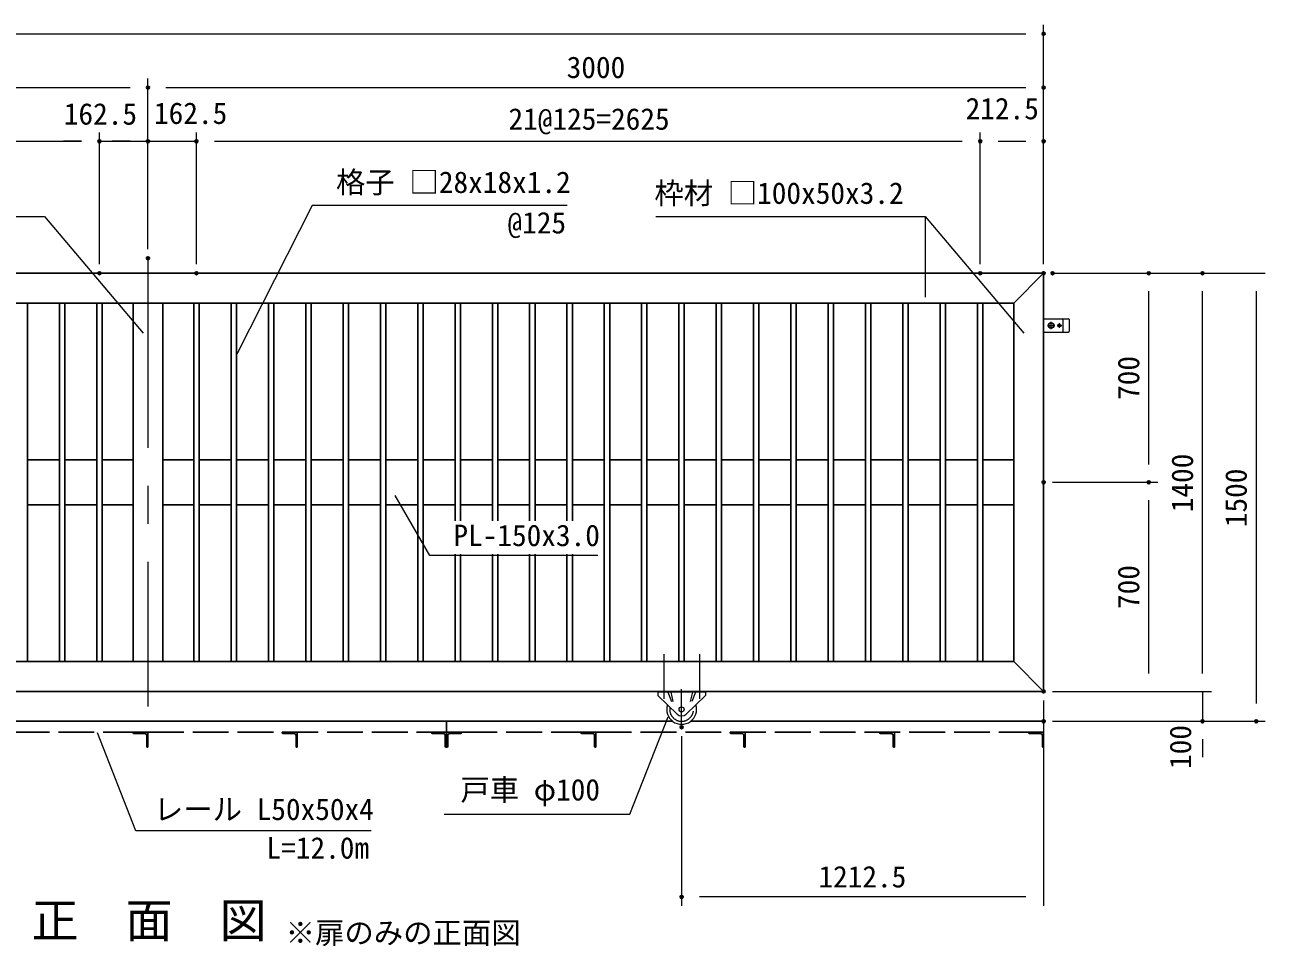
# Model space of a CAD drawing. Units: millimetres, scale not verified. Extents: x -6300 to 6300, y -4455 to 4455.
# Drawn here: x -2708 to 1446, y -1751 to 1333 of the extents above; entities that cross this region are included whole.
import ezdxf
from ezdxf.enums import TextEntityAlignment as Align

# ---------------------------------------------------------------- set-up
doc = ezdxf.new("R2010")
doc.units = ezdxf.units.MM
doc.header["$LTSCALE"] = 20
doc.header["$PDMODE"] = 32
doc.header["$PDSIZE"] = 10
for name, pattern in [('DASHED', [7.5, 6, -1.5]), ('USER1', [50.8, 31.75, -6.35, 6.35, -6.35]), ('USER2', [9.525, 6.35, -3.175])]:
    doc.linetypes.add(name, pattern=pattern)
for name, color, linetype, lineweight in [('0-0_D-TTL-TXT', 7, 'Continuous', 25), ('0-1_D-STR1', 1, 'Continuous', 25), ('0-2_D-STR4', 7, 'Continuous', 25), ('0-3_D-BMK', 2, 'USER1', 13), ('0-4_D-STR3', 3, 'Continuous', 13), ('0-5_D-STR5', 4, 'Continuous', 25), ('0-8_D-STR-DIM', 7, 'Continuous', 13), ('0-B_D-STR-TXT', 7, 'Continuous', 13)]:
    doc.layers.add(name, color=color, linetype=linetype, lineweight=lineweight)
doc.layers.add('0-A_Defpoints', color=8, linetype='Continuous')
doc.styles.add('ＭＳ ゴシック', font='')
doc.styles.get('ＭＳ ゴシック').set_extended_font_data('MS Gothic')

msp = doc.modelspace()

# ---------------------------------------------------------------- linework, layer by layer
at = {"layer": '0-1_D-STR1'}
for p, q in [((604.29, 401.98), (704.29, 501.98)), ((-2699.21, 401.98), (-2699.21, -798.02)), ((-2592.21, 401.98), (-2592.21, -798.02)), ((-2574.21, 401.98), (-2574.21, -798.02)), ((-2467.21, 401.98), (-2467.21, -798.02)), ((-2449.21, 401.98), (-2449.21, -798.02)), ((-2345.71, 401.98), (-2345.71, -798.02)), ((-2245.71, 401.98), (-2245.71, -798.02)), ((-2142.21, 401.98), (-2142.21, -798.02)), ((-2124.21, 401.98), (-2124.21, -798.02)), ((-2017.21, 401.98), (-2017.21, -798.02)), ((-1999.21, 401.98), (-1999.21, -798.02)), ((-1892.21, 401.98), (-1892.21, -798.02)), ((-1874.21, 401.98), (-1874.21, -798.02)), ((-1767.21, 401.98), (-1767.21, -798.02)), ((-1749.21, 401.98), (-1749.21, -798.02)), ((-1642.21, 401.98), (-1642.21, -798.02)), ((-1624.21, 401.98), (-1624.21, -798.02)), ((-1517.21, 401.98), (-1517.21, -798.02)), ((-1499.21, 401.98), (-1499.21, -798.02)), ((-1392.21, 401.98), (-1392.21, -798.02)), ((-1374.21, 401.98), (-1374.21, -798.02)), ((-1267.21, 401.98), (-1267.21, -326.71)), ((-1249.21, 401.98), (-1249.21, -326.71)), ((-1142.21, 401.98), (-1142.21, -326.71)), ((-1124.21, 401.98), (-1124.21, -326.71)), ((-1017.21, 401.98), (-1017.21, -326.71)), ((-999.21, 401.98), (-999.21, -326.71)), ((-892.21, 401.98), (-892.21, -326.71)), ((-874.21, 401.98), (-874.21, -326.71)), ((-767.21, 401.98), (-767.21, -798.02)), ((-749.21, 401.98), (-749.21, -798.02)), ((-642.21, 401.98), (-642.21, -798.02)), ((-624.21, 401.98), (-624.21, -798.02)), ((-517.21, 401.98), (-517.21, -798.02)), ((-499.21, 401.98), (-499.21, -798.02)), ((-392.21, 401.98), (-392.21, -798.02)), ((-374.21, 401.98), (-374.21, -798.02)), ((-267.21, 401.98), (-267.21, -798.02)), ((-249.21, 401.98), (-249.21, -798.02)), ((-142.21, 401.98), (-142.21, -798.02)), ((-124.21, 401.98), (-124.21, -798.02)), ((-17.21, 401.98), (-17.21, -798.02)), ((0.79, 401.98), (0.79, -798.02)), ((107.79, 401.98), (107.79, -798.02)), ((125.79, 401.98), (125.79, -798.02)), ((232.79, 401.98), (232.79, -798.02)), ((250.79, 401.98), (250.79, -798.02)), ((357.79, 401.98), (357.79, -798.02)), ((375.79, 401.98), (375.79, -798.02)), ((482.79, 401.98), (482.79, -798.02)), ((500.79, 401.98), (500.79, -798.02)), ((-2699.21, -123.02), (-2592.21, -123.02)), ((-2574.21, -123.02), (-2467.21, -123.02)), ((-2449.21, -123.02), (-2345.71, -123.02)), ((-2142.21, -123.02), (-2245.71, -123.02)), ((-2017.21, -123.02), (-2124.21, -123.02)), ((-1892.21, -123.02), (-1999.21, -123.02)), ((-1767.21, -123.02), (-1874.21, -123.02)), ((-1642.21, -123.02), (-1749.21, -123.02)), ((-1517.21, -123.02), (-1624.21, -123.02)), ((-1392.21, -123.02), (-1499.21, -123.02)), ((-1267.21, -123.02), (-1374.21, -123.02)), ((-1142.21, -123.02), (-1249.21, -123.02)), ((-1017.21, -123.02), (-1124.21, -123.02)), ((-892.21, -123.02), (-999.21, -123.02)), ((-767.21, -123.02), (-874.21, -123.02)), ((-642.21, -123.02), (-749.21, -123.02)), ((-517.21, -123.02), (-624.21, -123.02)), ((-392.21, -123.02), (-499.21, -123.02)), ((-267.21, -123.02), (-374.21, -123.02)), ((-142.21, -123.02), (-249.21, -123.02)), ((-17.21, -123.02), (-124.21, -123.02)), ((107.79, -123.02), (0.79, -123.02)), ((232.79, -123.02), (125.79, -123.02)), ((357.79, -123.02), (250.79, -123.02)), ((482.79, -123.02), (375.79, -123.02)), ((604.29, -123.02), (500.79, -123.02)), ((-2699.21, -273.02), (-2592.21, -273.02)), ((-2574.21, -273.02), (-2467.21, -273.02)), ((-2449.21, -273.02), (-2345.71, -273.02)), ((-2142.21, -273.02), (-2245.71, -273.02)), ((-2017.21, -273.02), (-2124.21, -273.02)), ((-1892.21, -273.02), (-1999.21, -273.02)), ((-1767.21, -273.02), (-1874.21, -273.02)), ((-1642.21, -273.02), (-1749.21, -273.02)), ((-1517.21, -273.02), (-1624.21, -273.02)), ((-1392.21, -273.02), (-1499.21, -273.02)), ((-1267.21, -273.02), (-1374.21, -273.02)), ((-1142.21, -273.02), (-1249.21, -273.02)), ((-1017.21, -273.02), (-1124.21, -273.02)), ((-892.21, -273.02), (-999.21, -273.02)), ((-767.21, -273.02), (-874.21, -273.02)), ((-642.21, -273.02), (-749.21, -273.02)), ((-517.21, -273.02), (-624.21, -273.02)), ((-392.21, -273.02), (-499.21, -273.02)), ((-267.21, -273.02), (-374.21, -273.02)), ((-142.21, -273.02), (-249.21, -273.02)), ((-17.21, -273.02), (-124.21, -273.02)), ((107.79, -273.02), (0.79, -273.02)), ((232.79, -273.02), (125.79, -273.02)), ((357.79, -273.02), (250.79, -273.02)), ((482.79, -273.02), (375.79, -273.02)), ((604.29, -273.02), (500.79, -273.02)), ((-1267.21, -438.07), (-1267.21, -798.02)), ((-1249.21, -438.07), (-1249.21, -798.02)), ((-1142.21, -438.07), (-1142.21, -798.02)), ((-1124.21, -438.07), (-1124.21, -798.02)), ((-1017.21, -438.07), (-1017.21, -798.02)), ((-999.21, -438.07), (-999.21, -798.02)), ((-892.21, -438.07), (-892.21, -798.02)), ((-874.21, -438.07), (-874.21, -798.02)), ((604.29, -798.02), (704.29, -898.02))]:
    msp.add_line(p, q, dxfattribs=at)
msp.add_lwpolyline([(-5295.71, 501.98), (704.29, 501.98), (704.29, -898.02), (-5295.71, -898.02)], dxfattribs=at)
msp.add_lwpolyline([(-5195.71, 401.98), (604.29, 401.98), (604.29, -798.02), (-5195.71, -798.02)], close=True, dxfattribs=at)
at = {"layer": '0-2_D-STR4'}
for p, q in [((-538.21, -998.02), (-4053.21, -998.02)), ((704.29, -998.02), (-478.21, -998.02))]:
    msp.add_line(p, q, dxfattribs=at)
at = {"layer": '0-3_D-BMK'}
for p, q in [((-2295.71, 551.98), (-2295.71, -948.02)), ((729.29, 314.48), (729.29, 339.48)), ((729.29, 314.48), (729.29, 339.48)), ((757.29, 319.48), (757.29, 334.48)), ((757.29, 319.48), (757.29, 334.48)), ((716.79, 326.98), (741.79, 326.98)), ((716.79, 326.98), (741.79, 326.98)), ((749.79, 326.98), (764.79, 326.98)), ((749.79, 326.98), (764.79, 326.98)), ((-568.21, -773.02), (-568.21, -923.02)), ((-448.21, -773.02), (-448.21, -923.02)), ((-508.21, -1018.02), (-508.21, -890.02))]:
    msp.add_line(p, q, dxfattribs=at)
at = {"layer": '0-4_D-STR3'}
for p, q in [((704.29, 304.48), (704.29, 349.48)), ((704.29, 349.48), (787.29, 349.48)), ((718.29, 349.48), (787.29, 349.48)), ((769.29, 307.48), (769.29, 346.48)), ((790.29, 346.48), (790.29, 307.48)), ((704.29, 304.48), (787.29, 304.48)), ((718.29, 304.48), (787.29, 304.48)), ((-588.21, -900.02), (-588.21, -912.02)), ((-588.21, -912.02), (-523.41, -973.93)), ((-554.21, -900.02), (-542.21, -932.02)), ((-544.21, -900.02), (-537.21, -932.02)), ((-472.21, -900.02), (-479.21, -932.02)), ((-462.21, -900.02), (-474.21, -932.02))]:
    msp.add_line(p, q, dxfattribs=at)
at = {"layer": '0-4_D-STR3', "color": 4}
for p, q in [((-428.21, -898.02), (-588.21, -898.02)), ((-588.21, -898.02), (-588.21, -900.02)), ((-428.21, -900.02), (-588.21, -900.02)), ((-428.21, -898.02), (-428.21, -900.02))]:
    msp.add_line(p, q, dxfattribs=at)
at = {"layer": '0-4_D-STR3'}
msp.add_lwpolyline([(-428.21, -900.02), (-428.21, -912.02), (-493.01, -973.93)], dxfattribs=at)
for centre, radius in [((729.29, 326.98), 10), ((729.29, 326.98), 8), ((757.29, 326.98), 5), ((757.29, 326.98), 5), ((-508.21, -958.02), 8.5)]:
    msp.add_circle(centre, radius, dxfattribs=at)
for centre, radius, start, end in [((766.29, 346.48), 3, 0, 90), ((787.29, 346.48), 3, 0, 90), ((766.29, 307.48), 3, 270, 0), ((787.29, 307.48), 3, 270, 0), ((-508.21, -958.02), 50, 162.4129, 17.5871), ((-508.21, -958.02), 22, 226.30902, 313.69098)]:
    msp.add_arc(centre, radius, start, end, dxfattribs=at)
at = {"layer": '0-4_D-STR3', "linetype": 'USER2'}
msp.add_arc((-508.21, -958.02), 40, 169.67603, 10.32397, dxfattribs=at)
at = {"layer": '0-5_D-STR5', "linetype": 'DASHED'}
for p, q in [((-5295.71, -1034.96), (704.29, -1034.96)), ((-1295.71, -1034.96), (-1295.71, -998.02))]:
    msp.add_line(p, q, dxfattribs=at)
at = {"layer": '0-5_D-STR5'}
for p, q in [((-2345.71, -1034.96), (-2345.71, -1035.96)), ((-2295.71, -1034.96), (-2345.71, -1034.96)), ((-2295.71, -1084.96), (-2295.71, -1034.96)), ((-1845.71, -1034.96), (-1845.71, -1035.96)), ((-1795.71, -1034.96), (-1845.71, -1034.96)), ((-1795.71, -1084.96), (-1795.71, -1034.96)), ((-1345.71, -1034.96), (-1345.71, -1035.96)), ((-1295.71, -1034.96), (-1345.71, -1034.96)), ((-1295.71, -1084.96), (-1295.71, -1034.96)), ((-1295.71, -1034.96), (-1245.71, -1034.96)), ((-1295.71, -1084.96), (-1295.71, -1034.96)), ((-1245.71, -1034.96), (-1245.71, -1035.96)), ((-845.71, -1034.96), (-845.71, -1035.96)), ((-795.71, -1034.96), (-845.71, -1034.96)), ((-795.71, -1084.96), (-795.71, -1034.96)), ((-345.71, -1034.96), (-345.71, -1035.96)), ((-295.71, -1034.96), (-345.71, -1034.96)), ((-295.71, -1084.96), (-295.71, -1034.96)), ((154.29, -1034.96), (154.29, -1035.96)), ((204.29, -1034.96), (154.29, -1034.96)), ((204.29, -1084.96), (204.29, -1034.96)), ((654.29, -1034.96), (654.29, -1035.96)), ((704.29, -1034.96), (654.29, -1034.96)), ((704.29, -1084.96), (704.29, -1034.96)), ((-2306.21, -1038.96), (-2342.71, -1038.96)), ((-2299.71, -1081.96), (-2299.71, -1045.46)), ((-1806.21, -1038.96), (-1842.71, -1038.96)), ((-1799.71, -1081.96), (-1799.71, -1045.46)), ((-1306.21, -1038.96), (-1342.71, -1038.96)), ((-1299.71, -1081.96), (-1299.71, -1045.46)), ((-1291.71, -1081.96), (-1291.71, -1045.46)), ((-1285.21, -1038.96), (-1248.71, -1038.96)), ((-806.21, -1038.96), (-842.71, -1038.96)), ((-799.71, -1081.96), (-799.71, -1045.46)), ((-306.21, -1038.96), (-342.71, -1038.96)), ((-299.71, -1081.96), (-299.71, -1045.46)), ((193.79, -1038.96), (157.29, -1038.96)), ((200.29, -1081.96), (200.29, -1045.46)), ((693.79, -1038.96), (657.29, -1038.96)), ((700.29, -1081.96), (700.29, -1045.46)), ((-2296.71, -1084.96), (-2295.71, -1084.96)), ((-1796.71, -1084.96), (-1795.71, -1084.96)), ((-1296.71, -1084.96), (-1295.71, -1084.96)), ((-1294.71, -1084.96), (-1295.71, -1084.96)), ((-796.71, -1084.96), (-795.71, -1084.96)), ((-296.71, -1084.96), (-295.71, -1084.96)), ((203.29, -1084.96), (204.29, -1084.96)), ((703.29, -1084.96), (704.29, -1084.96))]:
    msp.add_line(p, q, dxfattribs=at)
for centre, radius, start, end in [((-2342.71, -1035.96), 3, 180, 270), ((-1842.71, -1035.96), 3, 180, 270), ((-1342.71, -1035.96), 3, 180, 270), ((-1248.71, -1035.96), 3, 270, 0), ((-842.71, -1035.96), 3, 180, 270), ((-342.71, -1035.96), 3, 180, 270), ((157.29, -1035.96), 3, 180, 270), ((657.29, -1035.96), 3, 180, 270), ((-2306.21, -1045.46), 6.5, 0, 90), ((-1806.21, -1045.46), 6.5, 0, 90), ((-1306.21, -1045.46), 6.5, 0, 90), ((-1285.21, -1045.46), 6.5, 90, 180), ((-806.21, -1045.46), 6.5, 0, 90), ((-306.21, -1045.46), 6.5, 0, 90), ((193.79, -1045.46), 6.5, 0, 90), ((693.79, -1045.46), 6.5, 0, 90), ((-2296.71, -1081.96), 3, 180, 270), ((-1796.71, -1081.96), 3, 180, 270), ((-1296.71, -1081.96), 3, 180, 270), ((-1294.71, -1081.96), 3, 270, 0), ((-796.71, -1081.96), 3, 180, 270), ((-296.71, -1081.96), 3, 180, 270), ((203.29, -1081.96), 3, 180, 270), ((703.29, -1081.96), 3, 180, 270)]:
    msp.add_arc(centre, radius, start, end, dxfattribs=at)
at = {"layer": '0-8_D-STR-DIM'}
for p, q in [((704.29, 531.98), (704.29, 1333.35)), ((-5235.71, 1303.35), (644.29, 1303.35)), ((-5235.71, 1123.35), (-2355.71, 1123.35)), ((-2295.71, 581.98), (-2295.71, 1153.35)), ((-2295.71, 581.98), (-2295.71, 1153.35)), ((-2235.71, 1123.35), (644.29, 1123.35)), ((704.29, 531.98), (704.29, 1153.35)), ((-2458.21, 531.98), (-2458.21, 973.35)), ((-2458.21, 531.98), (-2458.21, 973.35)), ((-2295.71, 581.98), (-2295.71, 973.35)), ((-2295.71, 581.98), (-2295.71, 973.35)), ((-2133.21, 531.98), (-2133.21, 973.35)), ((-2133.21, 531.98), (-2133.21, 973.35)), ((491.79, 531.98), (491.79, 973.35)), ((491.79, 531.98), (491.79, 973.35)), ((704.29, 531.98), (704.29, 973.35)), ((-5023.21, 943.35), (-2518.21, 943.35)), ((-2518.21, 943.35), (-2578.21, 943.35)), ((-2458.21, 943.35), (-2295.71, 943.35)), ((-2355.71, 943.35), (-2415.71, 943.35)), ((-2295.71, 943.35), (-2133.21, 943.35)), ((-2235.71, 943.35), (-2175.71, 943.35)), ((-2073.21, 943.35), (-2013.21, 943.35)), ((-2073.21, 943.35), (431.79, 943.35)), ((551.79, 943.35), (644.29, 943.35)), ((734.29, 501.98), (1086.41, 501.98)), ((764.29, 501.98), (1266.41, 501.98)), ((764.29, 501.98), (1446.41, 501.98)), ((1056.41, -138.02), (1056.41, 441.98)), ((1236.41, -838.02), (1236.41, 441.98)), ((1416.41, 441.98), (1416.41, -938.02)), ((734.29, -198.02), (1086.41, -198.02)), ((734.29, -198.02), (1086.41, -198.02)), ((1056.41, -838.02), (1056.41, -258.02)), ((1236.41, -838.02), (1236.41, -778.02)), ((734.29, -898.02), (1086.41, -898.02)), ((734.29, -898.02), (1266.41, -898.02)), ((734.29, -898.02), (1266.41, -898.02)), ((1236.41, -898.02), (1236.41, -998.02)), ((704.29, -928.02), (704.29, -1616.07)), ((734.29, -998.02), (1266.41, -998.02)), ((734.29, -998.02), (1446.41, -998.02)), ((-508.21, -1048.02), (-508.21, -1616.07)), ((1236.41, -1058.02), (1236.41, -1118.02)), ((644.29, -1586.07), (-448.21, -1586.07))]:
    msp.add_line(p, q, dxfattribs=at)
at = {"layer": '0-A_Defpoints'}
for p in [(704.29, 1303.35), (-2295.71, 1123.35), (704.29, 1123.35), (-2458.21, 943.35), (-2295.71, 943.35), (-2133.21, 943.35), (491.79, 943.35), (704.29, 943.35), (-2295.71, 551.98), (-2458.21, 501.98), (-2133.21, 501.98), (491.79, 501.98), (704.29, 501.98), (704.29, 501.98), (734.29, 501.98), (1056.41, 501.98), (1236.41, 501.98), (704.29, -198.02), (1056.41, -198.02), (704.29, -898.02), (704.29, -898.02), (704.29, -998.02), (1236.41, -998.02), (1416.41, -998.02), (-508.21, -1018.02), (-508.21, -1586.07)]:
    msp.add_point(p, dxfattribs=at)
at = {"layer": '0-B_D-STR-TXT'}
msp.add_line((307.47, 691.57), (307.47, 422.08), dxfattribs=at)
for points in [[(-891.32, 728.23), (-1745.88, 728.23), (-1998.3, 230.61)], [(-3545.06, 691.57), (-2642.53, 691.57), (-2312.08, 301.35)], [(-594.3, 691.57), (307.47, 691.57), (637.92, 301.35)], [(-789.18, -443.51), (-1351.35, -443.51), (-1467.28, -242.72)], [(-1303.93, -1309.01), (-681.75, -1309.01), (-553.23, -983.08)], [(-1548.4, -1364.51), (-2335.95, -1364.51), (-2465.16, -1036.82)]]:
    msp.add_lwpolyline(points, dxfattribs=at)

# ---------------------------------------------------------------- texts
at = {"layer": '0-0_D-TTL-TXT', "style": 'ＭＳ ゴシック'}
for s, height, p in [('正\u3000面\u3000図', 115.4, (-2685.56, -1756.89)), ('※扉のみの正面図', 72.14, (-1834.54, -1763.58))]:
    msp.add_text(s, height=height, dxfattribs=at).set_placement(p, align=Align.BOTTOM_LEFT)
at = {"layer": '0-8_D-STR-DIM', "style": 'ＭＳ ゴシック'}
for s, p in [('3000', (-893.4, 1133.47)), ('212.5', (442.94, 995.47)), ('162.5', (-2577.62, 977.41)), ('162.5', (-2275.48, 979.86)), ('21@125=2625', (-1088.23, 960.51)), ('1212.5', (-50.08, -1575.94))]:
    msp.add_text(s, height=72.14, dxfattribs=at).set_placement(p, align=Align.BOTTOM_LEFT)
for s, p in [('700', (1046.28, 77.73)), ('1400', (1226.28, -298.37)), ('1500', (1406.28, -348.37)), ('700', (1046.28, -622.27)), ('100', (1220.1, -1157.68))]:
    msp.add_text(s, height=72.14, rotation=90, dxfattribs=at).set_placement(p, align=Align.BOTTOM_LEFT)
at = {"layer": '0-B_D-STR-TXT', "style": 'ＭＳ ゴシック'}
for s, p in [('格子 □28x18x1.2', (-1665.69, 748.83)), ('枠材 □100x50x3.2', (-599.63, 712.35)), ('@125', (-1091.43, 613.26)), ('PL-150x3.0', (-1272.68, -433.38)), ('戸車 φ100', (-1249.26, -1284.81)), ('レール L50x50x4', (-2275.94, -1350.2)), ('L=12.0m', (-1898.64, -1479.48))]:
    msp.add_text(s, height=72.14, dxfattribs=at).set_placement(p, align=Align.BOTTOM_LEFT)

doc.saveas('drawing.dxf')
